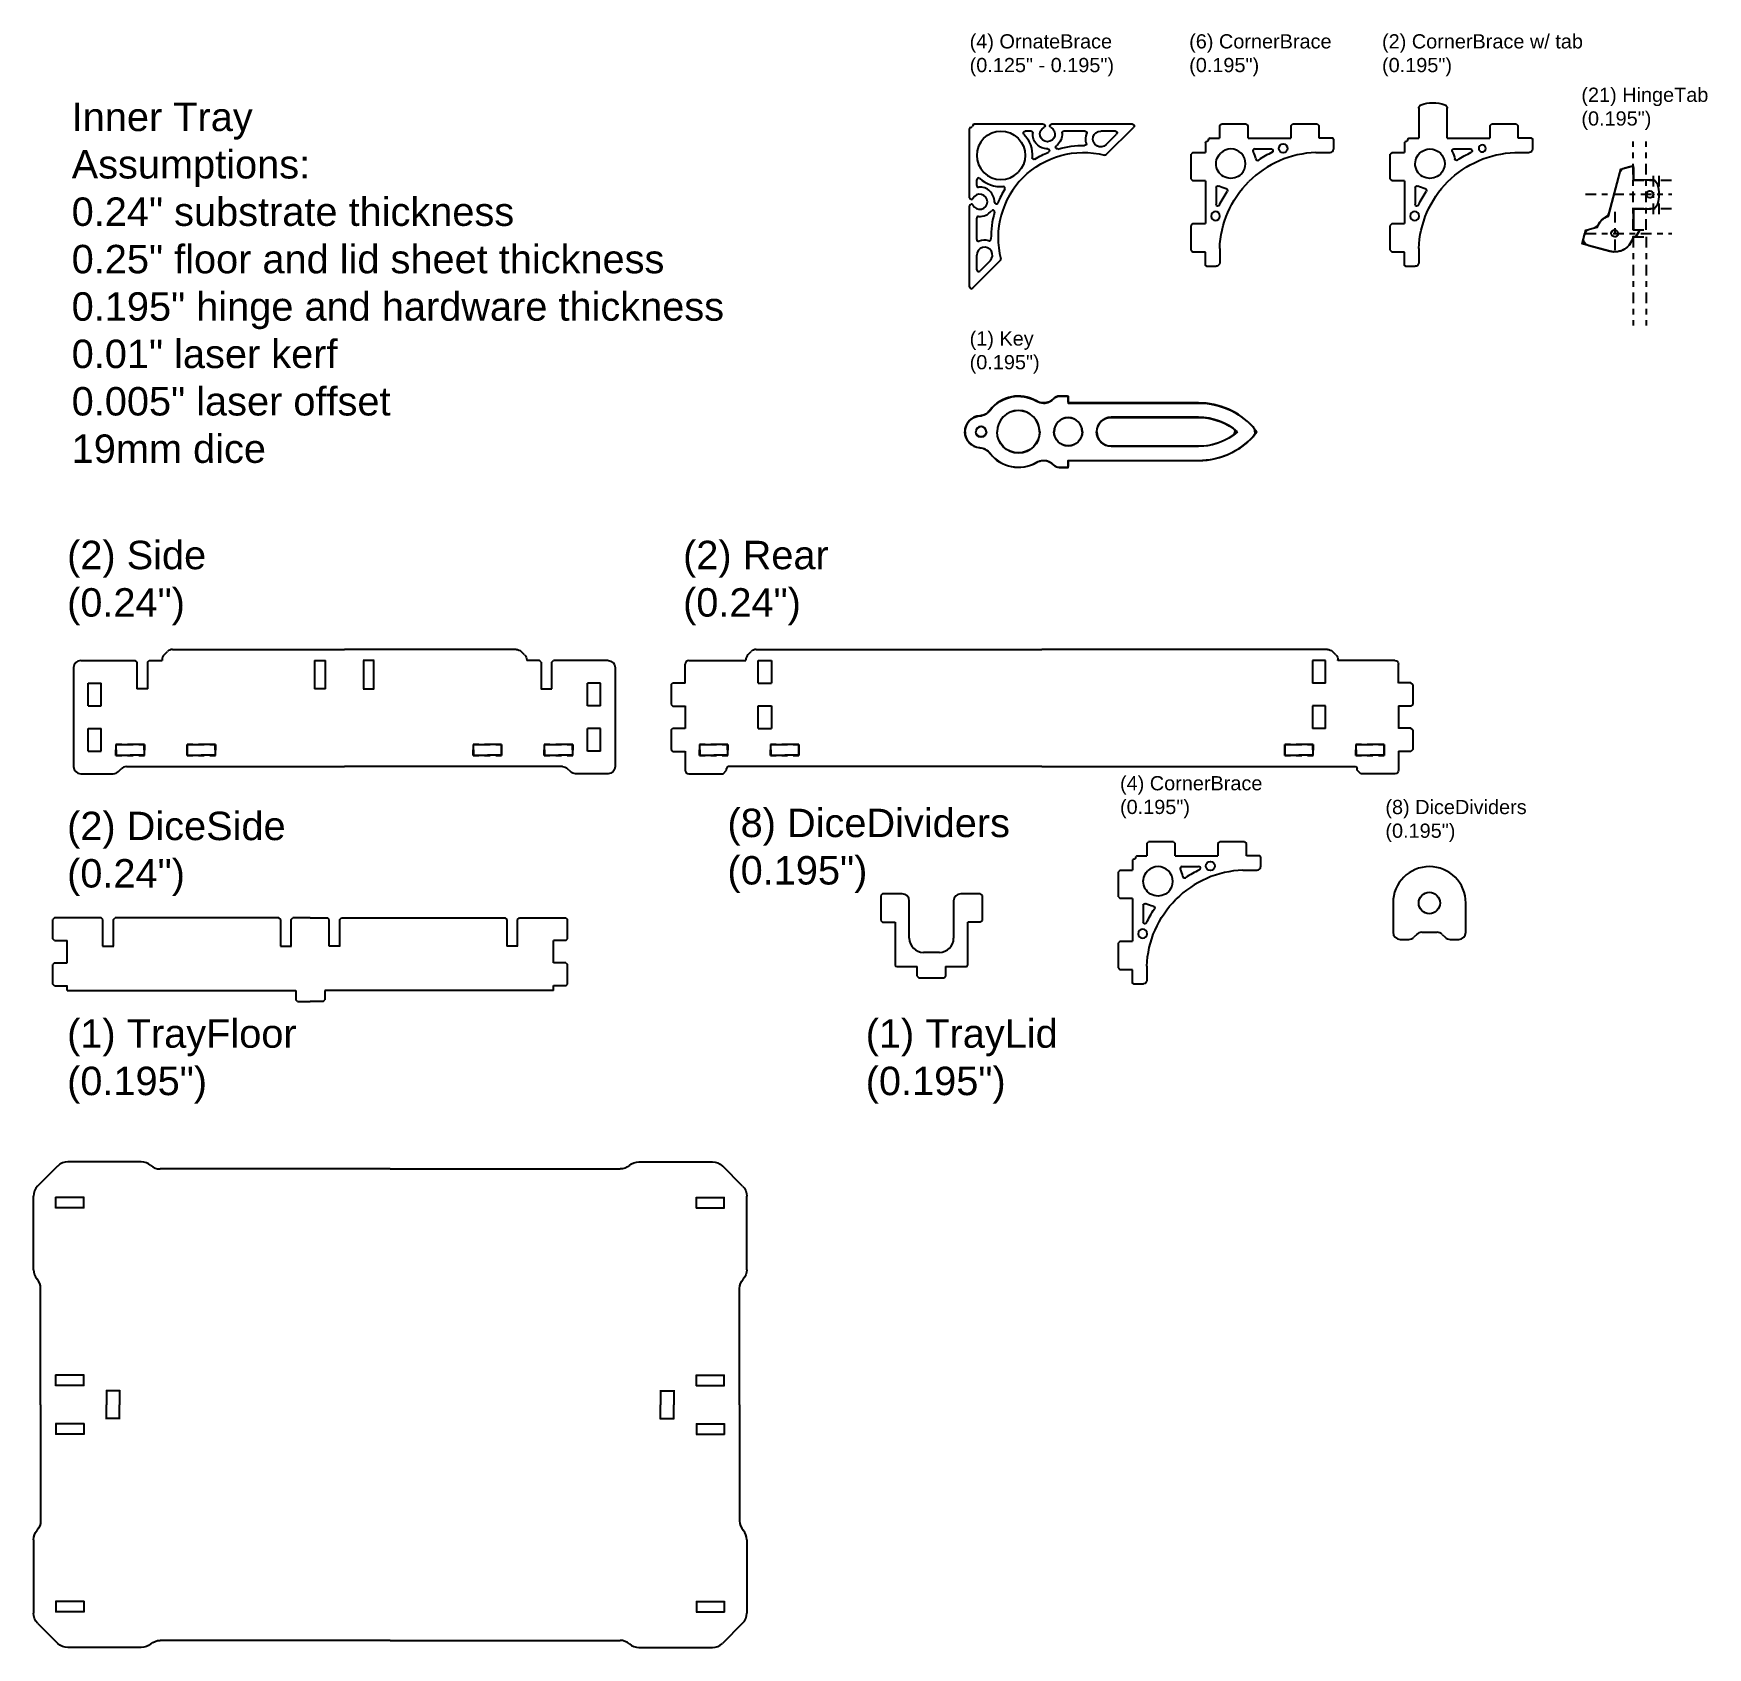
# Model space of a CAD drawing. Header units: inches. Extents: x -248 to 125, y -31 to 166.
# Drawn here: x -95.33 to -65.9, y -30.77 to -2.39 of the extents above; entities that cross this region are included whole.
import ezdxf

# ---------------------------------------------------------------- set-up
doc = ezdxf.new("R2010")
doc.units = ezdxf.units.IN
doc.header["$MEASUREMENT"] = 0
doc.linetypes.add('ACAD_ISO04W100', pattern=[30, 24, -3, 0, -3])
doc.layers.get('Defpoints').update_dxf_attribs({"color": 30})
doc.layers.add('CUT', color=1, linetype='Continuous')
doc.styles.get("Standard").update_dxf_attribs({"font": 'arial.ttf'})

# ---------------------------------------------------------------- blocks, each defined once
blk = doc.blocks.new('CornerBrace')
for p, q in [((0.077, 0), (0.25, 0)), ((0.25, 0.219), (0.281, 0.25)), ((0.25, 0.219), (0.25, 0)), ((0.719, 0.25), (0.281, 0.25)), ((0.719, 0.25), (0.75, 0.219)), ((0.75, 0), (0.75, 0.219)), ((0.75, 0), (1.5, 0)), ((1.5, 0.219), (1.531, 0.25)), ((1.5, 0.219), (1.5, 0)), ((1.969, 0.25), (1.531, 0.25)), ((1.969, 0.25), (2, 0.219)), ((2, 0), (2, 0.219)), ((2.234, 0), (2, 0)), ((0.867, -0.188), (1.161, -0.188)), ((1.94, -0.251), (2.19, -0.251)), ((2.25, -0.016), (2.25, -0.189))]:
    blk.add_line(p, q)
blk.add_circle((1.367, -0.178), 0.0781)
for centre, radius, start, end in [((0.077, -0.016), 0.0156, 90, 168.463), ((2.234, -0.016), 0.0156, 0, 90), ((0, 0), 0.0625, 315, 348.463), ((0.447, -0.447), 0.259, 315, 135), ((2, -2), 1.75, 91.9761, 135), ((0.867, -0.219), 0.0312, 90, 208.4852), ((0.447, -0.447), 0.447, 10.8768, 28.4852), ((2, -2), 1.938, 115.2088, 123.4062), ((1.161, -0.219), 0.0312, 295.2088, 90), ((2.188, -0.189), 0.0625, 271.9761, 0), ((0.916, -0.357), 0.0312, 190.8768, 303.4062)]:
    blk.add_arc(centre, radius, start, end)
blk = doc.blocks.new('CornerBrace_Full')
at = {"color": 0, "xscale": -1}
blk.add_blockref('CornerBrace', (0, 0), dxfattribs=at)
at = {"color": 0, "rotation": 270}
blk.add_blockref('CornerBrace', (0, 0), dxfattribs=at)
blk = doc.blocks.new('CornerBrace_Special_Half')
for p, q in [((-0.75, 0), (-0.75, 0.53)), ((-0.25, 0.53), (-0.25, 0)), ((-2.234, 0), (-2, 0)), ((-1.969, 0.25), (-2, 0.219)), ((-2, 0), (-2, 0.219)), ((-1.969, 0.25), (-1.531, 0.25)), ((-1.5, 0.219), (-1.531, 0.25)), ((-1.5, 0.219), (-1.5, 0)), ((-0.077, 0), (-0.25, 0)), ((-2.25, -0.016), (-2.25, -0.189)), ((-1.94, -0.251), (-2.19, -0.251)), ((-0.75, 0), (-1.5, 0)), ((-0.867, -0.188), (-1.161, -0.188))]:
    blk.add_line(p, q)
blk.add_circle((-1.367, -0.178), 0.0625)
for centre, radius, start, end in [((-0.688, 0.53), 0.0625, 109.4712, 180), ((-0.5, 0), 0.625, 70.5288, 109.4712), ((-0.313, 0.53), 0.0625, 0, 70.5288), ((-2.234, -0.016), 0.0156, 90, 180), ((-0.077, -0.016), 0.0156, 11.537, 90), ((-2.188, -0.189), 0.0625, 180, 268.0239), ((-2, -2), 1.75, 45, 88.0239), ((-1.161, -0.219), 0.0312, 90, 244.7912), ((-2, -2), 1.938, 56.5938, 64.7912), ((-0.447, -0.447), 0.447, 151.5148, 169.1232), ((-0.867, -0.219), 0.0312, 331.5148, 90), ((-0.447, -0.447), 0.259, 45, 225), ((0, 0), 0.0625, 191.537, 225), ((-0.916, -0.357), 0.0312, 236.5938, 349.1232)]:
    blk.add_arc(centre, radius, start, end)
blk = doc.blocks.new('CornerBrace_Special_Full')
blk.add_blockref('CornerBrace_Special_Half', (0, 0))
at = {"rotation": 270}
blk.add_blockref('CornerBrace', (0, 0), dxfattribs=at)
blk = doc.blocks.new('ArtCorner_Half')
for p, q in [((-2.864, 0), (-1.439, 0)), ((-2.401, -0.538), (-2.886, -0.053)), ((-2.402, -0.361), (-2.584, -0.178)), ((-2.562, -0.125), (-2.304, -0.125)), ((-2.03, -0.125), (-1.655, -0.125)), ((-1.295, 0), (-0.077, 0)), ((-1.079, -0.125), (-0.978, -0.125))]:
    blk.add_line(p, q)
for centre, radius, start, end in [((-2.864, -0.031), 0.0312, 90, 225), ((-0.077, -0.016), 0.0156, 11.537, 90), ((-2.562, -0.156), 0.0312, 90, 225), ((-2.304, -0.263), 0.138, 225, 90), ((-2.03, -0.156), 0.0312, 90, 201.2975), ((-2.304, -0.263), 0.263, 344.0964, 21.2975), ((-1.655, -0.156), 0.0312, 355.6021, 90), ((-1.367, -0.178), 0.258, 175.6021, 232.8048), ((-1.367, -0.178), 0.133, 116.0282, 63.9718), ((-1.439, -0.031), 0.0312, 296.0282, 90), ((-1.367, -0.178), 0.258, 268.8819, 4.3979), ((-1.295, -0.031), 0.0312, 90, 243.9718), ((-1.079, -0.156), 0.0312, 90, 184.3979), ((-0.55, -0.55), 0.55, 137.3468, 183.9614), ((-0.978, -0.156), 0.0312, 317.3468, 90), ((-0.55, -0.55), 0.425, 45, 225), ((0, 0), 0.0625, 191.537, 225), ((-2.379, -0.516), 0.0312, 225, 284.3226), ((-2, -2), 1.5, 45, 104.3226), ((-2.021, -0.344), 0.0312, 164.0964, 270.7179), ((-2, -2), 1.625, 73.938, 90.7179), ((-1.542, -0.408), 0.0312, 253.938, 52.8048), ((-1.373, -0.467), 0.0312, 88.8819, 247.7487), ((-2, -2), 1.625, 58.3276, 67.7487), ((-1.13, -0.59), 0.0312, 238.3276, 3.9614)]:
    blk.add_arc(centre, radius, start, end)
blk = doc.blocks.new('ArtCorner_Full')
blk.add_blockref('ArtCorner_Half', (0, 0))
at = {"xscale": -1, "rotation": 269.9999999999987}
blk.add_blockref('ArtCorner_Half', (0, 0), dxfattribs=at)
blk = doc.blocks.new('Key')
at = {"layer": 'CUT'}
for points in [[(4.159, 0, 0.19175), (4.127, 0.086, 0.209924), (3.167, 0.508), (0.894, 0.508, -0.414214), (0.878, 0.524), (0.878, 0.597, 0.414214), (0.847, 0.628), (0.717, 0.628, 0.208712), (0.623, 0.587, -0.208712), (0.442, 0.508, -0.133256), (0.317, 0.542, 0.379381), (-0.5, 0.38, -0.214403), (-0.678, 0.283, 0.392211), (-0.941, 0)], [(1.378, 0, -0.414214), (1.63, 0.252), (3.167, 0.252, -0.158177), (3.782, 0.052, -0.248072), (3.807, 0, -0.248072)]]:
    blk.add_lwpolyline(points, format="xyb", dxfattribs=at)
for centre, radius in [((0, 0), 0.372), ((-0.656, 0), 0.0907), ((0.875, 0), 0.247)]:
    blk.add_arc(centre, radius, 0, 180, dxfattribs=at)
at = {"layer": 'Defpoints'}
for points in [[(-0.938, 0, -0.392211), (-0.678, 0.28, 0.214403), (-0.497, 0.378, -0.379381), (0.316, 0.539, 0.133256), (0.442, 0.505, 0.208712), (0.626, 0.585, -0.208712), (0.717, 0.625), (0.875, 0.625), (0.875, 0.505), (3.167, 0.505, -0.232186), (4.195, 0)], [(3.853, 0, 0.179817), (3.167, 0.255), (1.63, 0.255, 0.414214), (1.375, 0)]]:
    blk.add_lwpolyline(points, format="xyb", dxfattribs=at)
for centre, radius in [((0, 0), 0.375), ((-0.656, 0), 0.0938), ((0.875, 0), 0.25)]:
    blk.add_arc(centre, radius, 0, 180, dxfattribs=at)
blk = doc.blocks.new('Key_Full')
blk.add_blockref('Key', (0, 0))
at = {"xscale": -1, "rotation": 180}
blk.add_blockref('Key', (0, 0), dxfattribs=at)
blk = doc.blocks.new('HingeTop')
at = {"layer": 'CUT', "ltscale": 0.007812}
for p, q in [((-0.242, 0.263), (-0.005, 0.253)), ((-0.015, 0.253), (0.067, 0.253)), ((-0.242, -0.253), (-0.005, -0.253)), ((-0.015, -0.253), (0.067, -0.253))]:
    blk.add_line(p, q, dxfattribs=at)
at = {"layer": 'CUT'}
blk.add_lwpolyline([(-0.242, -0.25), (-0.242, -0.622), (-0.179, -0.622, -0.57735), (-0.152, -0.669), (-0.191, -0.737, -0.267949), (-0.218, -0.753), (-0.224, -0.753, 0.336424), (-0.254, -0.776, -0.411031), (-0.655, -1.004), (-1.025, -0.905, -0.414214), (-1.114, -0.752), (-1.099, -0.698, -0.267949), (-1.011, -0.61), (-0.934, -0.589, 0.203798), (-0.857, -0.529, -0.141217), (-0.729, -0.4, 0.203798), (-0.668, -0.323), (-0.481, 0.375, -0.267949), (-0.393, 0.464), (-0.281, 0.493, -0.493145), (-0.242, 0.463), (-0.242, 0.263)], format="xyb", dxfattribs=at)
at = {"layer": 'CUT', "ltscale": 0.003906}
for centre in [(0.047, 0), (-0.57, -0.688)]:
    blk.add_circle(centre, 0.0595, dxfattribs=at)
at = {"layer": 'CUT', "ltscale": 0.007812}
for centre, radius, start, end in [((0.067, 0.128), 0.125, 18.3655, 90), ((-0.318, 0), 0.531, 341.6345, 18.3655), ((0.067, -0.128), 0.125, 270, 341.6345)]:
    blk.add_arc(centre, radius, start, end, dxfattribs=at)
at = {"layer": 'Defpoints', "linetype": 'ACAD_ISO04W100', "ltscale": 0.007812}
for p, q in [((-0.245, -0.625), (-0.245, 0.93)), ((-0.015, -0.625), (-0.015, 0.93)), ((0.11, -0.348), (0.11, 0.348)), ((0.21, -0.348), (0.21, 0.348)), ((-0.245, 0.25), (0.433, 0.25)), ((-1.085, 0), (0.433, 0)), ((-0.245, -0.25), (0.433, -0.25)), ((-0.57, -0.307), (-0.57, -1.068)), ((-1.085, -0.688), (0.433, -0.688)), ((-0.245, -0.625), (-0.015, -0.625)), ((-0.245, -0.75), (-0.245, -2.305)), ((-0.245, -0.75), (-0.015, -0.75)), ((-0.015, -0.75), (-0.015, -2.305))]:
    blk.add_line(p, q, dxfattribs=at)
at = {"layer": 'Defpoints'}
blk.add_lwpolyline([(-0.245, -0.25), (-0.245, -0.625), (-0.13, -0.625), (-0.202, -0.75), (-0.251, -0.75, -0.434359), (-0.654, -1.001), (-1.143, -0.871), (-1.078, -0.631), (-0.875, -0.577, -0.222019), (-0.681, -0.382), (-0.46, 0.442), (-0.245, 0.5), (-0.245, 0.25)], format="xyb", dxfattribs=at)
at = {"layer": 'Defpoints', "linetype": 'ACAD_ISO04W100', "ltscale": 0.003906}
for centre in [(0.047, 0), (-0.57, -0.688)]:
    blk.add_circle(centre, 0.0625, dxfattribs=at)
blk = doc.blocks.new('BraceHole_Quarter')
at = {"layer": 'CUT', "ltscale": 0.003906}
for p, q in [((-0.25, 0.0935), (0, 0.0935)), ((-0.246, 0), (-0.246, 0.0975))]:
    blk.add_line(p, q, dxfattribs=at)
at = {"layer": 'Defpoints', "linetype": 'ACAD_ISO04W100', "ltscale": 0.003906}
for p, q in [((-0.25, -0.0975), (-0.25, 0.0975)), ((-0.25, 0.0975), (0.25, 0.0975)), ((0.25, 0.0975), (0.25, -0.0975)), ((0.25, -0.0975), (-0.25, -0.0975))]:
    blk.add_line(p, q, dxfattribs=at)
blk = doc.blocks.new('BraceHole')
at = {"color": 0}
blk.add_blockref('BraceHole_Quarter', (0, 0), dxfattribs=at)
at = {"color": 0, "xscale": -1}
blk.add_blockref('BraceHole_Quarter', (0, 0), dxfattribs=at)
at = {"color": 0, "xscale": -1, "rotation": 180}
blk.add_blockref('BraceHole_Quarter', (0, 0), dxfattribs=at)
at = {"color": 0, "rotation": 180}
blk.add_blockref('BraceHole_Quarter', (0, 0), dxfattribs=at)
blk = doc.blocks.new('BraceHoles')
at = {"color": 0}
for p in [(0.5, 0), (1.75, 0)]:
    blk.add_blockref('BraceHole', p, dxfattribs=at)
blk = doc.blocks.new('InteriorBox_Side')
for p, q in [((-3.168, 2.089), (-3.109, 2.148)), ((-3.021, 2.185), (0, 2.185)), ((-4.76, 1.865), (-4.76, 0.125)), ((-4.635, 1.99), (-3.676, 1.99)), ((-3.645, 1.959), (-3.676, 1.99)), ((-3.645, 1.49), (-3.645, 1.959)), ((-3.46, 1.959), (-3.429, 1.99)), ((-3.46, 1.959), (-3.46, 1.49)), ((-3.429, 1.99), (-3.205, 1.99)), ((-3.205, 2.001), (-3.205, 1.99)), ((-0.525, 1.99), (-0.33, 1.99)), ((-0.52, 1.49), (-0.52, 1.99)), ((-0.335, 1.99), (-0.335, 1.49)), ((-4.505, 1.194), (-4.505, 1.592)), ((-4.505, 1.592), (-4.275, 1.592)), ((-4.275, 1.194), (-4.275, 1.592)), ((-3.455, 1.49), (-3.65, 1.49)), ((-0.33, 1.49), (-0.525, 1.49)), ((-4.505, 1.194), (-4.275, 1.194)), ((-4.505, 0.398), (-4.505, 0.796)), ((-4.505, 0.796), (-4.275, 0.796)), ((-4.275, 0.398), (-4.275, 0.796)), ((-4.505, 0.398), (-4.275, 0.398)), ((-4.635, 0), (-4.062, 0)), ((-3.973, 0.037), (-3.922, 0.088)), ((-3.833, 0.125), (0, 0.125))]:
    blk.add_line(p, q)
for centre, start, end in [((-3.08, 2.001), 135, 180), ((-3.021, 2.06), 90, 135), ((-4.635, 1.865), 90, 180), ((-4.635, 0.125), 180, 270), ((-4.062, 0.125), 270, 315), ((-3.833, 0), 90, 135)]:
    blk.add_arc(centre, 0.125, start, end)
blk.add_blockref('BraceHoles', (-4.265, 0.418))
blk = doc.blocks.new('InnerTray_Side')
blk.add_blockref('InteriorBox_Side', (0, -0.125))
at = {"xscale": -1}
blk.add_blockref('InteriorBox_Side', (0, -0.125), dxfattribs=at)
blk = doc.blocks.new('InternalBox_Back')
for p, q in [((-5.205, -0.01), (-5.205, 0.001)), ((-5.168, 0.089), (-5.109, 0.148)), ((-5.021, 0.185), (0, 0.185)), ((-6.27, -0.408), (-6.27, -0.072)), ((-6.208, -0.01), (-5.205, -0.01)), ((-4.985, -0.01), (-4.755, -0.01)), ((-4.985, -0.408), (-4.985, -0.01)), ((-4.755, -0.01), (-4.755, -0.408)), ((-6.52, -0.434), (-6.489, -0.403)), ((-6.52, -0.434), (-6.52, -0.78)), ((-6.489, -0.403), (-6.27, -0.403)), ((-4.985, -0.408), (-4.755, -0.408)), ((-6.52, -0.78), (-6.489, -0.811)), ((-6.489, -0.811), (-6.27, -0.811)), ((-6.27, -0.806), (-6.27, -1.204)), ((-4.985, -1.204), (-4.985, -0.806)), ((-4.985, -0.806), (-4.755, -0.806)), ((-4.755, -0.806), (-4.755, -1.204)), ((-6.52, -1.23), (-6.489, -1.199)), ((-6.52, -1.23), (-6.52, -1.576)), ((-6.489, -1.199), (-6.27, -1.199)), ((-4.985, -1.204), (-4.755, -1.204)), ((-6.52, -1.576), (-6.489, -1.607)), ((-6.489, -1.607), (-6.27, -1.607)), ((-6.27, -1.602), (-6.27, -1.938)), ((-6.208, -2), (-5.605, -2)), ((-5.605, -2), (-5.543, -1.938)), ((-5.543, -1.938), (-5.543, -1.906)), ((0, -1.875), (-5.512, -1.875))]:
    blk.add_line(p, q)
for centre, radius, start, end in [((-5.08, 0.001), 0.125, 135, 180), ((-5.021, 0.06), 0.125, 90, 135), ((-6.208, -0.072), 0.0625, 90, 180), ((-6.208, -1.938), 0.0625, 180, 270), ((-5.512, -1.906), 0.0312, 90, 180)]:
    blk.add_arc(centre, radius, start, end)
blk.add_blockref('BraceHoles', (-6.27, -1.582))
blk = doc.blocks.new('InnerTray_Back')
blk.add_blockref('InternalBox_Back', (0.4875, 0.1875))
at = {"xscale": -1}
blk.add_blockref('InternalBox_Back', (0.4875, 0.1875), dxfattribs=at)
blk = doc.blocks.new('DiceTab')
for p, q in [((-0.85875, 0.64), (-0.89, 0.60875)), ((-0.89, 0.60875), (-0.89, 0.17125)), ((-0.515, 0.64), (-0.85875, 0.64)), ((0.85875, 0.64), (0.515, 0.64)), ((0.85875, 0.64), (0.89, 0.60875)), ((0.89, 0.60875), (0.89, 0.17125)), ((-0.39, -0.14), (-0.39, 0.515)), ((0.39, 0.515), (0.39, -0.14)), ((-0.89, 0.17125), (-0.85875, 0.14)), ((-0.85875, 0.14), (-0.64, 0.14)), ((-0.64, 0.14), (-0.64, -0.60875)), ((0.64, -0.60875), (0.64, 0.14)), ((0.85875, 0.14), (0.64, 0.14)), ((0.89, 0.17125), (0.85875, 0.14)), ((0.14, -0.39), (-0.14, -0.39)), ((-0.60875, -0.64), (-0.25, -0.64)), ((-0.255, -0.64), (-0.255, -0.80375)), ((-0.255, -0.80375), (-0.22375, -0.835)), ((-0.22375, -0.835), (0.22375, -0.835)), ((0.22375, -0.835), (0.255, -0.80375)), ((0.25, -0.64), (0.60875, -0.64)), ((0.255, -0.80375), (0.255, -0.64))]:
    blk.add_line(p, q)
for centre, radius, start, end in [((-0.515, 0.515), 0.125, 0, 90), ((0.515, 0.515), 0.125, 90, 180), ((-0.14, -0.14), 0.25, 180, 270), ((0.14, -0.14), 0.25, 270, 0), ((-0.60875, -0.60875), 0.03125, 180, 270), ((0.60875, -0.60875), 0.03125, 270, 360)]:
    blk.add_arc(centre, radius, start, end)
blk = doc.blocks.new('DiceHolder')
for p, q in [((-0.64, 0), (-0.64, -0.515)), ((0.64, -0.515), (0.64, 0)), ((-0.224, -0.552), (-0.276, -0.603)), ((-0.136, -0.515), (0.136, -0.515)), ((0.224, -0.552), (0.276, -0.603)), ((-0.515, -0.64), (-0.364, -0.64)), ((0.364, -0.64), (0.515, -0.64))]:
    blk.add_line(p, q)
blk.add_circle((0, 0), 0.188)
for centre, radius, start, end in [((0, 0), 0.64, 0, 180), ((-0.515, -0.515), 0.125, 180, 270), ((-0.136, -0.64), 0.125, 90, 135), ((0.136, -0.64), 0.125, 45, 90), ((0.515, -0.515), 0.125, 270, 0), ((-0.364, -0.515), 0.125, 270, 315), ((0.364, -0.515), 0.125, 225, 270)]:
    blk.add_arc(centre, radius, start, end)
blk = doc.blocks.new('TrayBottom_Quarter')
for p, q in [((-6.197, 3.843), (-5.843, 4.197)), ((-4.374, 4.27), (-5.666, 4.27)), ((0, 4.145), (-4.043, 4.145)), ((-6.27, 2.374), (-6.27, 3.666)), ((-5.38, 3.645), (-5.88, 3.645)), ((-5.875, 3.455), (-5.875, 3.65)), ((-5.385, 3.455), (-5.385, 3.65)), ((-5.38, 3.46), (-5.88, 3.46)), ((-6.145, 0), (-6.145, 2.043)), ((-5.38, 0.52), (-5.88, 0.52)), ((-5.38, 0.335), (-5.88, 0.335)), ((-5.875, 0.33), (-5.875, 0.525)), ((-5.385, 0.33), (-5.385, 0.525)), ((-4.75, 0.245), (-4.99, 0.245)), ((-4.985, 0.255), (-4.985, 0)), ((-4.755, 0.255), (-4.755, 0))]:
    blk.add_line(p, q)
for centre, start, end in [((-5.666, 4.02), 90, 135), ((-4.374, 4.02), 48.5904, 90), ((-4.043, 4.395), 228.5904, 270), ((-6.02, 3.666), 135, 180), ((-6.02, 2.374), 180, 221.4096), ((-6.395, 2.043), 0, 41.4096)]:
    blk.add_arc(centre, 0.25, start, end)
blk = doc.blocks.new('TrayBottom_Full')
at = {"color": 1}
blk.add_blockref('TrayBottom_Quarter', (0, 0), dxfattribs=at)
at = {"color": 1, "xscale": -1}
blk.add_blockref('TrayBottom_Quarter', (0, 0), dxfattribs=at)
at = {"color": 1, "xscale": -1, "rotation": 180}
blk.add_blockref('TrayBottom_Quarter', (0, 0), dxfattribs=at)
at = {"color": 1, "rotation": 180}
blk.add_blockref('TrayBottom_Quarter', (0, 0), dxfattribs=at)
blk = doc.blocks.new('DiceDivider_Half')
for p, q in [((-4.494, -0.201), (-4.525, -0.232)), ((-4.525, -0.573), (-4.525, -0.232)), ((-3.676, -0.201), (-4.494, -0.201)), ((-3.645, -0.232), (-3.676, -0.201)), ((-3.645, -0.701), (-3.645, -0.232)), ((-3.46, -0.232), (-3.429, -0.201)), ((-3.46, -0.701), (-3.46, -0.232)), ((-0.551, -0.201), (-3.429, -0.201)), ((-0.52, -0.232), (-0.551, -0.201)), ((-0.52, -0.701), (-0.52, -0.232)), ((-0.335, -0.232), (-0.304, -0.201)), ((-0.335, -0.701), (-0.335, -0.232)), ((0, -0.201), (-0.304, -0.201)), ((-4.494, -0.604), (-4.525, -0.573)), ((-4.494, -0.604), (-4.275, -0.604)), ((-4.275, -0.997), (-4.275, -0.599)), ((-3.65, -0.701), (-3.455, -0.701)), ((-0.525, -0.701), (-0.33, -0.701)), ((-4.494, -0.992), (-4.525, -1.023)), ((-4.525, -1.369), (-4.525, -1.023)), ((-4.494, -0.992), (-4.275, -0.992)), ((-4.494, -1.4), (-4.525, -1.369)), ((-4.494, -1.4), (-4.275, -1.4)), ((-4.275, -1.481), (-4.275, -1.395)), ((-4.275, -1.481), (-0.255, -1.481)), ((-0.255, -1.481), (-0.255, -1.645)), ((-0.224, -1.676), (-0.255, -1.645)), ((-0.224, -1.676), (0, -1.676))]:
    blk.add_line(p, q)
blk = doc.blocks.new('DiceDivider_Full')
at = {"color": 30, "true_color": 0xf8991e}
blk.add_blockref('DiceDivider_Half', (0, 0.201), dxfattribs=at)
at = {"color": 30, "true_color": 0xf8991e, "xscale": -1}
blk.add_blockref('DiceDivider_Half', (0, 0.201), dxfattribs=at)

msp = doc.modelspace()

# ---------------------------------------------------------------- block references
at = {"layer": 'CUT', "xscale": -1}
for name, p in [('CornerBrace_Special_Full', (-71.22985, -4.23408)), ('ArtCorner_Full', (-78.875, -3.98408))]:
    msp.add_blockref(name, p, dxfattribs=at)
at = {"layer": 'CUT', "rotation": 90}
for p in [(-74.72985, -4.23408), (-76.01027, -16.85279)]:
    msp.add_blockref('CornerBrace_Full', p, dxfattribs=at)
at = {"layer": 'CUT'}
for name, p in [('HingeTop', (-66.96445, -5.21931)), ('Key_Full', (-78.01827, -9.39509)), ('InnerTray_Side', (-89.86785, -15.28234)), ('InnerTray_Back', (-78.0928, -13.59484)), ('DiceHolder', (-70.79178, -17.6807)), ('DiceTab', (-79.54668, -18.15864)), ('DiceDivider_Full', (-90.46755, -17.93907)), ('TrayBottom_Full', (-89.0635, -26.50185))]:
    msp.add_blockref(name, p, dxfattribs=at)

# ---------------------------------------------------------------- texts
at = {"layer": 'Defpoints', "attachment_point": 1}
for s, width, insert, char_height in [('(4) OrnateBrace\\P(0.125" - 0.195")', 6.4318709, (-78.875, -2.40448), 0.25), ('(6) CornerBrace\\P(0.195")', 6.4318709, (-75.01565, -2.40448), 0.25), ('(2) CornerBrace w/ tab\\P(0.195")', 6.4318709, (-71.62533, -2.40448), 0.25), ('(21) HingeTab\\P(0.195")', 6.4318709, (-68.12028, -3.34365), 0.25), ('Inner Tray^JAssumptions:\\P0.24" substrate thickness\\P0.25" floor and lid sheet thickness\\P0.195" hinge and hardware thickness\\P0.01" laser kerf\\P0.005" laser offset\\P19mm dice', 42.7776849, (-94.66205, -3.60749), 0.5), ('(1) Key\\P(0.195")', 6.4318709, (-78.875, -7.62918), 0.25), ('(2) Side\\P(0.24")', 6.4318709, (-94.74265, -11.31151), 0.5), ('(2) Rear\\P(0.24")', 6.4318709, (-83.91363, -11.31151), 0.5), ('(4) CornerBrace\\P(0.195")', 6.4318709, (-76.23172, -15.44924), 0.25), ('(8) DiceDividers\\P(0.195")', 6.4318709, (-71.56586, -15.86747), 0.25), ('(2) DiceSide\\P(0.24")', 6.4318709, (-94.74265, -16.07505), 0.5), ('(8) DiceDividers\\P(0.195")', 6.4318709, (-83.13368, -16.0219), 0.5), ('(1) TrayFloor\\P(0.195")', 6.4318709, (-94.74265, -19.72554), 0.5), ('(1) TrayLid\\P(0.195")', 6.4318709, (-80.70265, -19.72554), 0.5)]:
    msp.add_mtext_dynamic_manual_height_columns(s, width=width, gutter_width=1, heights=[0], dxfattribs=dict(at, insert=insert, char_height=char_height))

doc.saveas('drawing.dxf')
